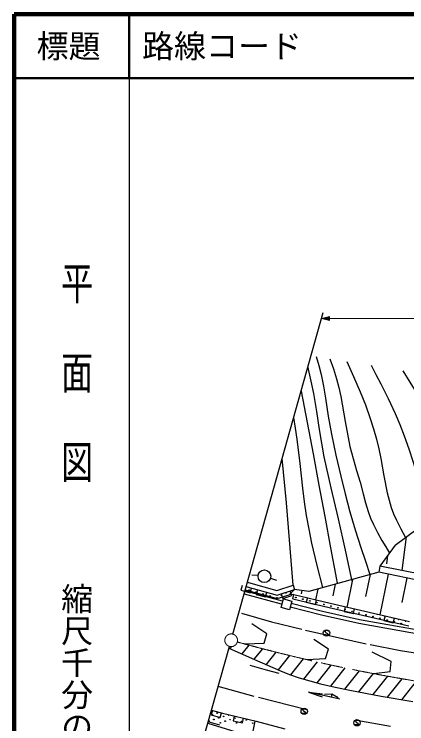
# Model space of a CAD drawing. Units: millimetres, scale not verified. Extents: x 40000 to 680000, y 20000 to 380000.
# Drawn here: x 40000 to 101400, y 268929 to 380000 of the extents above; entities that cross this region are included whole.
import ezdxf
from ezdxf.enums import TextEntityAlignment as Align

# ---------------------------------------------------------------- set-up
doc = ezdxf.new("R2010")
doc.units = ezdxf.units.MM
doc.header["$LTSCALE"] = 1000
doc.linetypes.add('CHAIN', pattern=[18.5, 12, -1.5, 3.5, -1.5])
for name, color, linetype, lineweight in [('M-BGD', 7, 'Continuous', 25), ('M-BMK', 2, 'CHAIN', 13), ('M-STR-HTXT', 7, 'Continuous', 13), ('M-TTL', 2, 'Continuous', 140), ('M-TTL-BAND', 7, 'Continuous', 25), ('M-TTL-LINE', 7, 'Continuous', 50)]:
    doc.layers.add(name, color=color, linetype=linetype, lineweight=lineweight)
doc.layers.add('M-TTL-TXT', color=7, linetype='Continuous')
doc.styles.add('@ＭＳ ゴシック', font='')
doc.styles.add('ＭＳ ゴシック', font='')
doc.styles.get('@ＭＳ ゴシック').set_extended_font_data('@MS Gothic')
doc.styles.get('ＭＳ ゴシック').set_extended_font_data('MS Gothic')

# ---------------------------------------------------------------- blocks, each defined once
blk = doc.blocks.new('BUHIN4')
at = {"color": 7, "linetype": 'Continuous', "lineweight": 25}
blk.add_circle((0, 0), 995, dxfattribs=at)
blk = doc.blocks.new('BUHIN28')
at = {"color": 7, "linetype": 'Continuous', "lineweight": 25}
blk.add_lwpolyline([(-626, 413), (-1039, -212), (212, -1039), (626, -413)], dxfattribs=at)
blk = doc.blocks.new('BUHIN2')
at = {"color": 2, "linetype": 'CHAIN', "lineweight": 13}
blk.add_circle((0, 0), 995, dxfattribs=at)
blk = doc.blocks.new('BUHIN5')
at = {"color": 7, "linetype": 'Continuous', "lineweight": 13}
for points in [[(0, 0), (1061, -731), (1280, -146)], [(240, -90), (1174, -206), (1021, -616)], [(357, -134), (1114, -234), (993, -556)], [(477, -179), (1053, -261), (966, -495)], [(594, -223), (993, -289), (938, -435)]]:
    blk.add_lwpolyline(points, close=True, dxfattribs=at)
for points in [[(120, -45), (1234, -179), (1048, -676), (123, -46)], [(922, -345), (714, -268), (933, -316), (911, -375), (714, -268)]]:
    blk.add_lwpolyline(points, dxfattribs=at)
blk = doc.blocks.new('BUHIN67')
at = {"color": 7, "linetype": 'Continuous', "lineweight": 25}
blk.add_lwpolyline([(258, 248), (243, 285), (214, 315), (168, 343), (96, 370), (29, 376), (-36, 360), (-85, 320), (-108, 267), (-119, 231), (-118, 178), (-95, 140), (105, -104), (118, -156), (114, -222), (89, -276), (56, -315), (7, -344), (-73, -338), (-181, -298), (-225, -273), (-262, -236), (-286, -186), (-299, -120)], dxfattribs=at)
blk.add_circle((0, 0), 498, dxfattribs=at)

msp = doc.modelspace()

# ---------------------------------------------------------------- linework, layer by layer
at = {"layer": 'M-BGD'}
for p, q in [((74203, 282969), (88329, 333322)), ((82582, 303534), (81908, 310436)), ((83613, 290606), (82582, 303534)), ((99606, 296891), (103012, 299447)), ((101309, 298169), (100648, 292929)), ((99606, 296891), (97209, 293629)), ((98408, 295260), (98247, 293991)), ((97209, 293629), (97009, 292649)), ((108860, 291256), (97209, 293629)), ((78137, 292122), (77141, 292215)), ((97009, 292649), (86104, 289651)), ((95646, 292274), (94947, 288842)), ((108702, 290268), (97009, 292649)), ((98471, 292352), (97179, 286009)), ((76477, 291075), (76637, 291028)), ((76637, 291028), (81095, 289784)), ((80082, 291714), (81031, 291400)), ((92920, 291525), (92026, 287134)), ((101394, 291756), (100610, 287908)), ((76154, 289922), (76315, 289872)), ((76288, 290401), (76450, 290354)), ((76449, 290354), (81111, 289053)), ((81095, 289784), (83613, 290606)), ((81111, 289053), (83830, 289940)), ((83008, 289120), (83830, 289940)), ((83613, 290606), (83830, 289940)), ((86104, 289651), (83830, 289940)), ((87467, 290026), (87120, 288319)), ((90194, 290775), (89819, 288938)), ((76043, 289203), (75959, 289228)), ((81830, 287633), (76043, 289203)), ((76190, 289702), (76099, 289728)), ((81966, 288135), (76190, 289702)), ((76315, 289872), (81118, 288531)), ((81118, 288531), (83008, 289120)), ((83753, 289189), (83008, 289120)), ((83585, 288510), (83753, 289189)), ((83753, 289189), (89399, 287793)), ((84967, 289796), (84900, 289268)), ((81747, 287147), (82111, 288485)), ((82111, 288485), (83425, 288127)), ((83425, 288127), (83061, 286789)), ((88199, 286513), (83325, 287770)), ((83585, 288510), (89236, 287112)), ((89399, 287793), (101838, 284941)), ((83061, 286789), (81747, 287147)), ((88060, 285929), (83175, 287189)), ((89236, 287112), (101706, 284253)), ((75535, 286268), (80255, 284890)), ((93909, 284639), (88060, 285929)), ((94027, 285227), (88199, 286513)), ((79526, 283008), (77154, 284564)), ((80255, 284890), (84972, 283729)), ((107626, 282143), (93909, 284639)), ((107719, 282736), (94027, 285227)), ((85549, 283564), (95047, 281458)), ((79090, 281554), (79526, 283008)), ((89129, 280604), (86837, 282124)), ((62779, 242246), (73663, 281043)), ((76701, 281245), (75613, 279871)), ((76055, 281459), (79090, 281554)), ((95675, 281347), (100420, 280412)), ((73961, 281006), (73735, 280721)), ((78811, 280687), (77493, 279024)), ((80932, 280145), (79378, 278183)), ((88669, 279162), (89129, 280604)), ((98963, 278659), (96003, 280123)), ((100420, 280412), (105225, 279616)), ((83066, 279618), (81282, 277365)), ((85213, 279107), (83228, 276601)), ((85806, 278969), (88669, 279162)), ((79457, 277327), (76880, 278050)), ((87372, 278612), (85246, 275928)), ((89544, 278133), (87335, 275344)), ((98821, 277095), (98963, 278659)), ((81449, 276799), (79457, 277327)), ((91728, 277671), (89475, 274825)), ((93926, 277225), (91656, 274357)), ((96138, 276796), (93867, 273928)), ((96233, 276778), (98821, 277095)), ((98362, 276384), (96091, 273515)), ((100601, 275989), (98318, 273106)), ((102853, 275612), (100552, 272706)), ((72861, 274491), (71906, 274780)), ((77524, 273220), (72861, 274491)), ((90924, 272778), (86044, 273867)), ((86044, 273867), (88141, 273163)), ((86044, 273867), (88242, 273612)), ((88534, 273547), (89673, 273600)), ((89673, 273600), (89558, 273083)), ((89673, 273600), (90682, 273068)), ((85783, 271112), (78187, 273023)), ((70870, 271087), (72564, 270569)), ((72564, 270569), (77829, 269321)), ((70293, 269032), (76012, 267268)), ((72138, 268715), (70358, 269263)), ((76864, 265384), (77706, 269353)), ((77829, 269321), (82309, 268163)), ((98849, 268492), (93588, 269452))]:
    msp.add_line(p, q, dxfattribs=at)
for points in [[(87240, 326430), (87647, 325034), (87996, 323622), (88368, 321782), (88683, 319918), (89122, 317097), (89621, 314280), (90317, 310997), (91075, 307716), (91765, 304901), (92513, 302102), (93343, 299295), (94231, 296504), (94931, 294387), (95641, 292273)], [(89382, 326078), (89927, 324510), (90418, 322917), (90778, 321547), (91083, 320152), (91758, 316238), (92492, 312337), (92991, 310467), (93552, 308601), (94086, 306776), (94564, 304931), (94929, 303536), (95353, 302155), (95736, 301142), (96178, 300142), (96817, 298877), (97513, 297635), (98098, 296647), (98699, 295655)], [(92002, 325647), (93079, 323291), (94099, 320914), (94916, 318832), (95682, 316718), (96196, 315119), (96652, 313501), (97018, 311981), (97329, 310435), (97798, 307748), (98326, 305077), (98617, 303929), (98967, 302792), (99339, 301798), (99769, 300823), (100458, 299444), (101193, 298081)], [(92866, 291258), (91789, 296126), (90693, 301001), (89569, 305861), (88482, 310741), (88087, 312853), (87750, 314984), (87331, 317823), (86852, 320650), (86459, 322538), (86008, 324414), (85965, 324579), (85922, 324743)], [(104432, 302930), (103470, 306378), (102452, 309804), (101773, 311895), (101037, 313963), (100354, 315709), (99615, 317431), (98522, 319774), (97372, 322095), (96635, 323550), (95899, 325005)], [(100781, 324202), (102971, 320612), (105123, 316967), (105900, 315540), (106622, 314090), (107140, 312923), (107606, 311726), (108045, 310392), (108430, 309028), (108689, 308020), (108942, 306999)], [(84867, 320981), (85829, 316087), (86735, 311173), (87645, 306268), (88565, 301355), (89489, 296452), (90419, 291540), (90482, 291206), (90545, 290872)], [(88287, 290251), (87398, 293726), (86569, 297211), (86113, 299370), (85717, 301539), (85398, 303670), (85139, 305812), (84736, 309651), (84273, 313488), (84016, 315190), (83721, 316896)], [(75648, 290586), (75439, 289866), (76880, 289448), (77089, 290168)], [(78057, 289905), (77856, 289183), (79301, 288779), (79502, 289502)], [(81757, 289264), (81990, 288551), (83416, 289016), (83184, 289729)], [(85848, 288671), (85668, 287943), (87124, 287583), (87304, 288311)], [(73591, 280787), (77592, 278980), (81632, 277221), (83075, 276657), (84547, 276148), (86229, 275642), (87928, 275193), (90214, 274661), (92514, 274187), (97415, 273272), (102331, 272400)], [(71000, 271048), (70781, 270330), (72215, 269891), (72434, 270608)], [(74405, 270133), (74233, 269403), (75692, 269058), (75865, 269788)]]:
    msp.add_lwpolyline(points, dxfattribs=at)
for centre in [(76727, 289861), (77817, 289557), (78907, 289253), (79996, 288949), (81783, 289037), (82480, 289430), (81086, 288645), (84046, 288705), (85145, 288433), (86243, 288162), (87341, 287890), (88440, 287618), (89538, 287347), (90636, 287075), (91734, 286803), (92833, 286532), (93931, 286260), (95029, 285989), (96127, 285717), (97226, 285445), (98324, 285174), (99422, 284902), (100521, 284630), (70984, 270363), (71745, 270609), (72753, 270094), (70469, 269356), (71230, 269602), (71991, 269848), (72237, 269087), (72999, 269333), (73760, 269579), (74521, 269825), (74767, 269063), (75528, 269310), (76290, 269556), (77297, 269040)]:
    msp.add_circle(centre, 49.8, dxfattribs=at)
for centre, start, end in [((96812, 286130), 212.72928, 301.44816), ((97911, 285859), 186.10042, 328.07702), ((99009, 285587), 163.45112, 350.72632), ((100107, 285315), 140.17475, 14.00269), ((101206, 285044), 109.7518, 44.42564), ((73514, 270340), 161.65104, 351.74371)]:
    msp.add_arc(centre, 49.8, start, end, dxfattribs=at)
at = {"layer": 'M-BMK'}
msp.add_arc((145511, 537156), 265000, 254.54573, 272.80316, dxfattribs=at)
at = {"layer": 'M-STR-HTXT'}
msp.add_line((88059, 332363), (167877, 332363), dxfattribs=at)
at = {"layer": 'M-TTL'}
for p, q in [((40000, 380000), (40000, 20000)), ((680000, 380000), (40000, 380000))]:
    msp.add_line(p, q, dxfattribs=at)
at = {"layer": 'M-TTL-BAND'}
msp.add_line((58000, 370000), (58000, 20000), dxfattribs=at)
at = {"layer": 'M-TTL-LINE'}
for p, q in [((58000, 380000), (58000, 370000)), ((40000, 370000), (680000, 370000))]:
    msp.add_line(p, q, dxfattribs=at)

# ---------------------------------------------------------------- block references
at = {"layer": 'M-BGD', "rotation": 20.54541}
for name, p in [('BUHIN4', (79132, 292028)), ('BUHIN28', (92508, 287080)), ('BUHIN28', (98728, 285654)), ('BUHIN67', (88840, 283147)), ('BUHIN67', (85358, 270871)), ('BUHIN67', (93606, 269086))]:
    msp.add_blockref(name, p, dxfattribs=at)
at = {"layer": 'M-BMK', "rotation": 20.54541}
msp.add_blockref('BUHIN2', (73933, 282006), dxfattribs=at)
at = {"layer": 'M-STR-HTXT', "rotation": 20.54541}
msp.add_blockref('BUHIN5', (88059, 332363), dxfattribs=at)

# ---------------------------------------------------------------- texts
at = {"layer": 'M-TTL-BAND', "style": '@ＭＳ ゴシック', "width": 1.4}
msp.add_text('平  面  図', height=3666, rotation=270, dxfattribs=at).set_placement((49777, 306475), align=Align.MIDDLE_RIGHT)
at = {"layer": 'M-TTL-BAND', "style": '@ＭＳ ゴシック'}
msp.add_text('縮尺千分の一', height=3666, rotation=270, dxfattribs=at).set_placement((49777, 261030), align=Align.MIDDLE_RIGHT)
at = {"layer": 'M-TTL-TXT', "style": 'ＭＳ ゴシック'}
msp.add_text('標題', height=3666, dxfattribs=at).set_placement((48500, 375000), align=Align.MIDDLE_CENTER)
msp.add_text('路線コード', height=3666, dxfattribs=at).set_placement((60000, 375000), align=Align.MIDDLE_LEFT)

doc.saveas('drawing.dxf')
